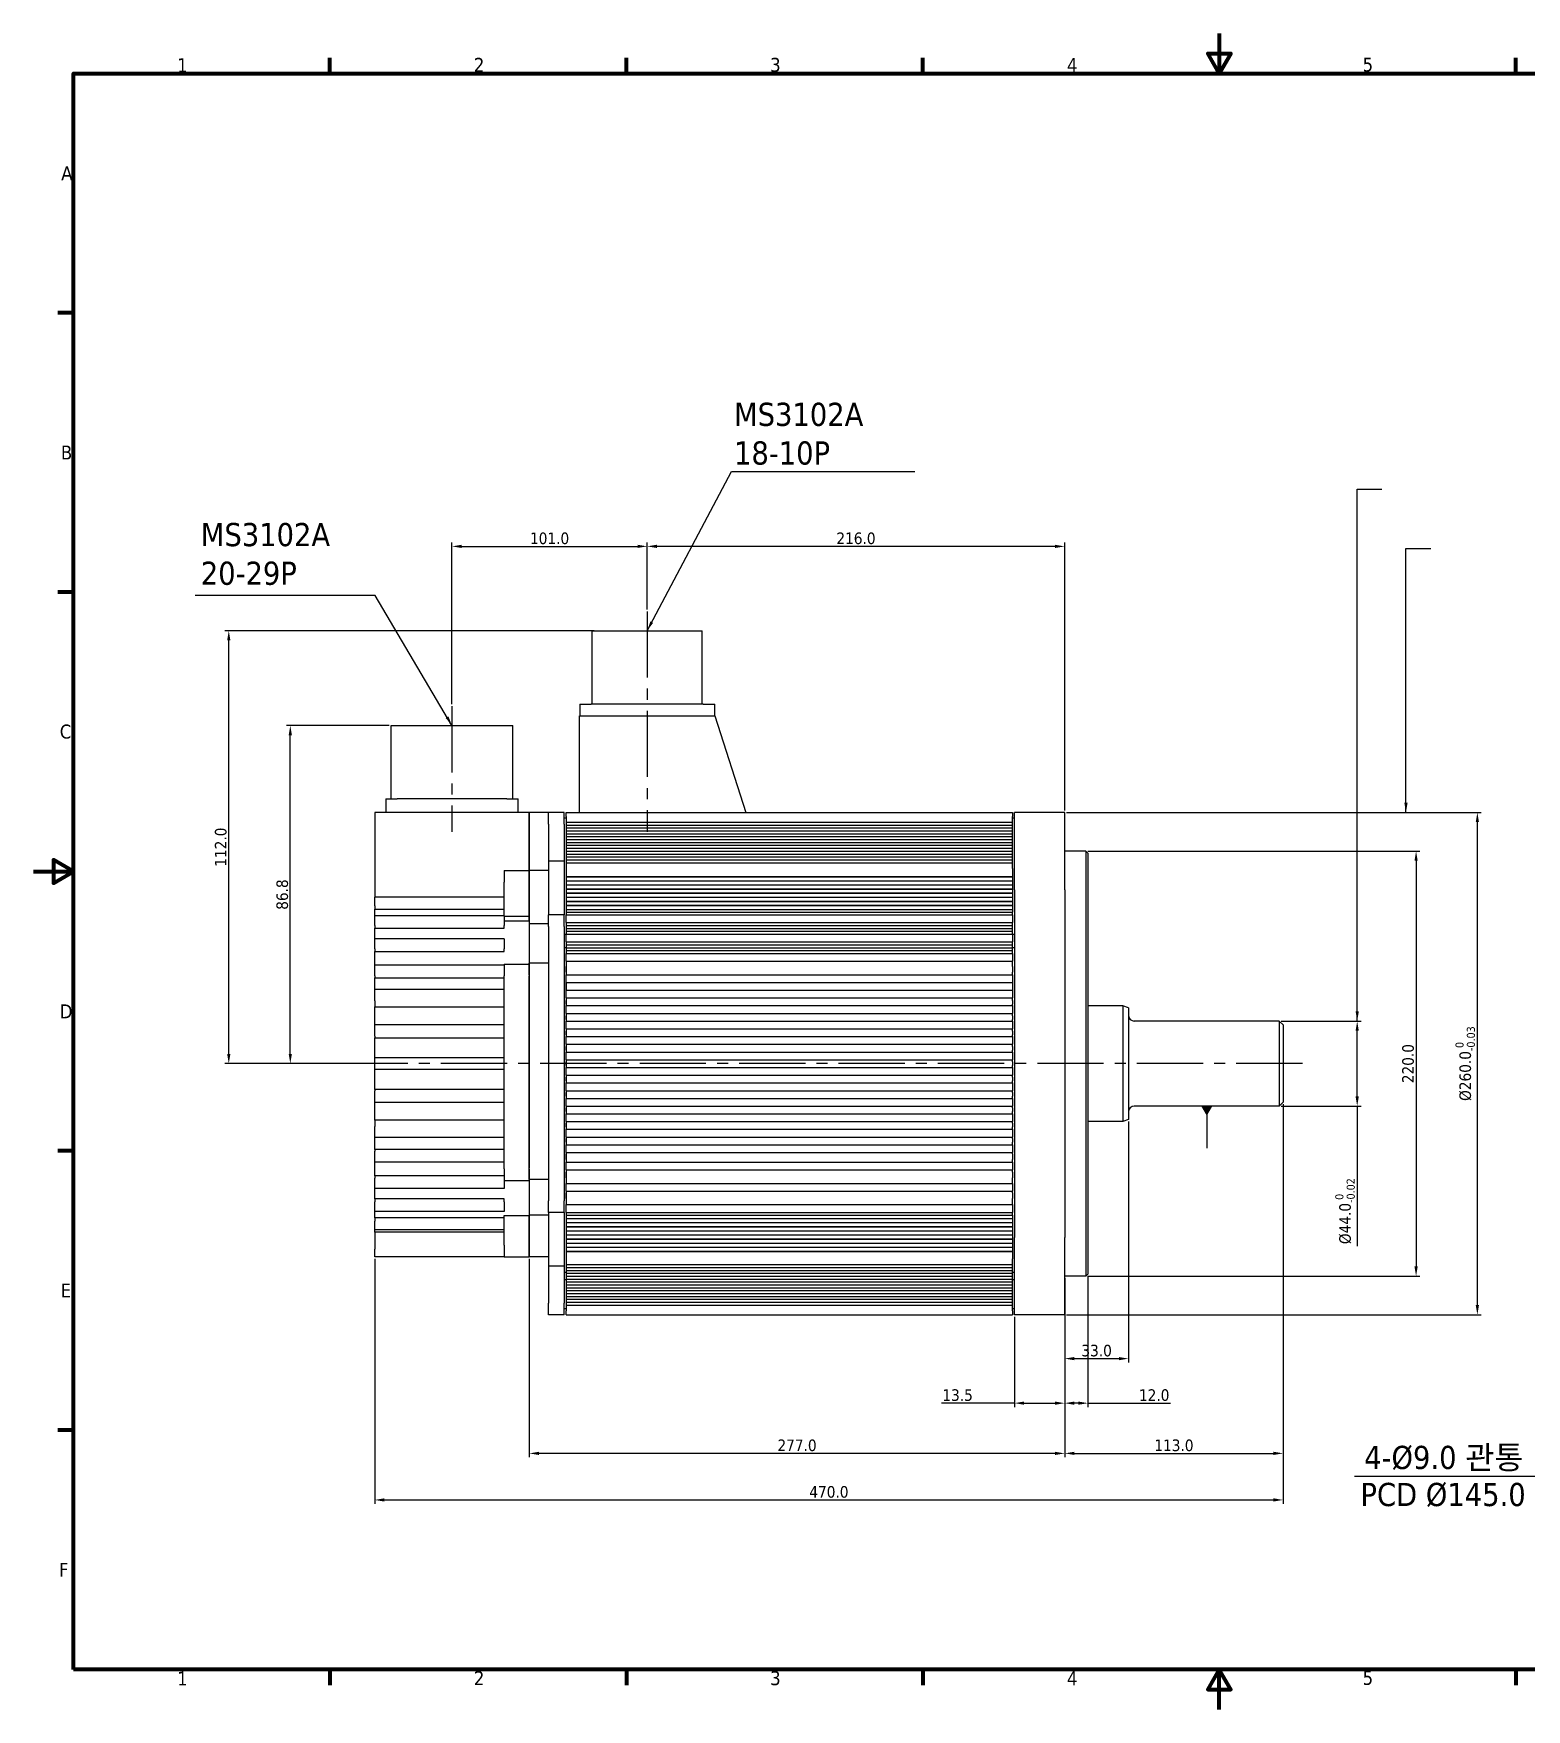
# Model space of a CAD drawing. Header units: millimetres. Extents: x 2121 to 4911, y 892 to 1933.
# Drawn here: x 2121 to 2894, y 1065 to 1933 of the extents above; entities that cross this region are included whole.
import ezdxf

# ---------------------------------------------------------------- set-up
doc = ezdxf.new("R2010")
doc.units = ezdxf.units.MM
doc.header["$LTSCALE"] = 1.8
doc.linetypes.add('CENTER2', pattern=[28.575, 19.05, -3.175, 3.175, -3.175])
doc.layers.add('경계(ISO)', color=7, linetype='Continuous', lineweight=70)
for name, color, linetype in [('문자', 2, 'Continuous'), ('외형선', 3, 'Continuous'), ('중심선', 1, 'CENTER2')]:
    doc.layers.add(name, color=color, linetype=linetype)
doc.styles.get("Standard").update_dxf_attribs({"font": ''})
doc.styles.add('주 텍스트 (ISO)', font='')
doc.styles.get('Standard').set_extended_font_data('Tahoma')
doc.styles.get('주 텍스트 (ISO)').set_extended_font_data('Tahoma')
doc.dimstyles.get("Standard").update_dxf_attribs({"dimtxt": 3, "dimasz": 0.18, "dimexe": 0.18, "dimexo": 0.0625, "dimgap": 0.09, "dimtad": 0, "dimtih": 1, "dimtoh": 1, "dimdec": 4, "dimzin": 0, "dimdsep": 46, "dimtxsty": 'Standard', "dimcen": 0.09, "dimadec": 0, "dimazin": 0, "dimtfac": 1, "dimtdec": 4, "dimtofl": 0, "dimtmove": 0, "dimatfit": 3, "dimfxl": 1, "dimtolj": 1, "dimtzin": 0, "dimarcsym": 0})

# ---------------------------------------------------------------- blocks, each defined once
blk = doc.blocks.new('경계 Default Border')
at = {"layer": '경계(ISO)'}
for p, q in [((74.25, 410), (74.25, 413.9)), ((148.5, 410), (148.5, 413.9)), ((222.75, 410), (222.75, 413.9)), ((371.25, 410), (371.25, 413.9)), ((10, 350), (6.1, 350)), ((10, 280), (6.1, 280)), ((10, 140), (6.1, 140)), ((10, 70), (6.1, 70)), ((74.25, 10), (74.25, 6.1)), ((148.5, 10), (148.5, 6.1)), ((222.75, 10), (222.75, 6.1)), ((371.25, 10), (371.25, 6.1))]:
    blk.add_line(p, q, dxfattribs=at)
at = {"layer": '경계(ISO)', "flags": 128}
for points in [[(297, 420), (297, 410), (294.11, 415), (299.89, 415), (297, 410)], [(10, 10), (10, 410), (584, 410), (584, 10), (10, 10)], [(0, 210), (10, 210), (5, 212.89), (5, 207.11), (10, 210)], [(297, 0), (297, 10), (294.11, 5), (299.89, 5), (297, 10)]]:
    blk.add_lwpolyline(points, dxfattribs=at)
at = {"layer": '경계(ISO)', "char_height": 3.5, "attachment_point": 7, "style": '주 텍스트 (ISO)'}
for s, insert in [('1', (35.98, 410.32)), ('2', (110.29, 410.4)), ('3', (184.51, 410.33)), ('4', (258.85, 410.33)), ('5', (332.9, 410.4)), ('A', (6.94, 383.25)), ('B', (6.85, 313.25)), ('C', (6.57, 243.25)), ('D', (6.56, 173.19)), ('E', (6.78, 103.25)), ('F', (6.36, 33.25)), ('1', (35.98, 6.02)), ('2', (110.29, 6.1)), ('3', (184.51, 6.03)), ('4', (258.85, 6.03)), ('5', (332.9, 6.1))]:
    blk.add_mtext(s, dxfattribs=dict(at, insert=insert))
blk = doc.blocks.new('*D854')
at = {"layer": 'Defpoints', "color": 0}
for p in [(2438.67, 1667.11), (2438.67, 1633.47), (2337.67, 1584.37)]:
    blk.add_point(p, dxfattribs=at)
at = {"layer": '외형선', "color": 7, "lineweight": -2}
for p, q in [((2337.67, 1585.37), (2337.67, 1669.11)), ((2342.67, 1667.11), (2433.67, 1667.11)), ((2438.67, 1634.47), (2438.67, 1669.11))]:
    blk.add_line(p, q, dxfattribs=at)
at = {"layer": '외형선', "color": 7}
for points in [[(2342.67, 1667.94), (2342.67, 1666.28), (2337.67, 1667.11)], [(2433.67, 1666.28), (2433.67, 1667.94), (2438.67, 1667.11)]]:
    blk.add_solid(points, dxfattribs=at)
at = {"layer": '외형선', "color": 7, "insert": (2388.17, 1671.23), "char_height": 6, "attachment_point": 5}
blk.add_mtext('\\A1;101.0', dxfattribs=at)
blk = doc.blocks.new('*D855')
at = {"layer": 'Defpoints', "color": 0}
for p in [(2438.67, 1667.11), (2438.67, 1633.47), (2654.67, 1529.37)]:
    blk.add_point(p, dxfattribs=at)
at = {"layer": '외형선', "color": 7, "lineweight": -2}
for p, q in [((2438.67, 1634.47), (2438.67, 1669.11)), ((2649.67, 1667.11), (2443.67, 1667.11)), ((2654.67, 1530.37), (2654.67, 1669.11))]:
    blk.add_line(p, q, dxfattribs=at)
at = {"layer": '외형선', "color": 7}
for points in [[(2443.67, 1667.94), (2443.67, 1666.28), (2438.67, 1667.11)], [(2649.67, 1666.28), (2649.67, 1667.94), (2654.67, 1667.11)]]:
    blk.add_solid(points, dxfattribs=at)
at = {"layer": '외형선', "color": 7, "insert": (2546.67, 1671.24), "char_height": 6, "attachment_point": 5}
blk.add_mtext('\\A1;216.0', dxfattribs=at)
blk = doc.blocks.new('*D856')
at = {"color": 7, "lineweight": -2}
for p, q in [((2305.17, 1574.37), (2252.02, 1574.37)), ((2254.02, 1404.37), (2254.02, 1569.37)), ((2284.67, 1399.37), (2252.02, 1399.37))]:
    blk.add_line(p, q, dxfattribs=at)
at = {"color": 7}
for points in [[(2254.85, 1569.37), (2253.19, 1569.37), (2254.02, 1574.37)], [(2253.19, 1404.37), (2254.85, 1404.37), (2254.02, 1399.37)]]:
    blk.add_solid(points, dxfattribs=at)
at = {"layer": 'Defpoints', "color": 0}
for p in [(2254.02, 1574.37), (2306.17, 1574.37), (2285.67, 1399.37)]:
    blk.add_point(p, dxfattribs=at)
at = {"color": 7, "insert": (2249.88, 1486.87), "char_height": 6, "attachment_point": 5, "rotation": 90}
blk.add_mtext('\\A1;86.8', dxfattribs=at)
blk = doc.blocks.new('*D857')
at = {"color": 7, "lineweight": -2}
for p, q in [((2411.17, 1623.47), (2220.18, 1623.47)), ((2222.18, 1404.37), (2222.18, 1618.47)), ((2284.67, 1399.37), (2220.18, 1399.37))]:
    blk.add_line(p, q, dxfattribs=at)
at = {"color": 7}
for points in [[(2223.02, 1618.47), (2221.35, 1618.47), (2222.18, 1623.47)], [(2221.35, 1404.37), (2223.02, 1404.37), (2222.18, 1399.37)]]:
    blk.add_solid(points, dxfattribs=at)
at = {"layer": 'Defpoints', "color": 0}
for p in [(2222.18, 1623.47), (2412.17, 1623.47), (2285.67, 1399.37)]:
    blk.add_point(p, dxfattribs=at)
at = {"color": 7, "insert": (2218.06, 1511.42), "char_height": 6, "attachment_point": 5, "rotation": 90}
blk.add_mtext('\\A1;112.0', dxfattribs=at)
blk = doc.blocks.new('*D858')
at = {"layer": 'Defpoints', "color": 0}
for p in [(2628.67, 1269.37), (2654.67, 1269.37), (2654.67, 1223.62)]:
    blk.add_point(p, dxfattribs=at)
at = {"layer": '외형선', "color": 7, "lineweight": -2}
for p, q in [((2628.67, 1268.37), (2628.67, 1221.62)), ((2654.67, 1268.37), (2654.67, 1221.62)), ((2628.67, 1223.62), (2590.91, 1223.62)), ((2633.67, 1223.62), (2649.67, 1223.62))]:
    blk.add_line(p, q, dxfattribs=at)
at = {"layer": '외형선', "color": 7}
for points in [[(2633.67, 1224.45), (2633.67, 1222.79), (2628.67, 1223.62)], [(2649.67, 1222.79), (2649.67, 1224.45), (2654.67, 1223.62)]]:
    blk.add_solid(points, dxfattribs=at)
at = {"layer": '외형선', "color": 7, "insert": (2599.24, 1227.75), "char_height": 6, "attachment_point": 5}
blk.add_mtext('\\A1;13.5', dxfattribs=at)
blk = doc.blocks.new('*D859')
at = {"layer": 'Defpoints', "color": 0}
for p in [(2666.67, 1290.37), (2654.67, 1269.37), (2654.67, 1223.62)]:
    blk.add_point(p, dxfattribs=at)
at = {"layer": '외형선', "color": 7, "lineweight": -2}
for p, q in [((2666.67, 1289.37), (2666.67, 1221.62)), ((2654.67, 1268.37), (2654.67, 1221.62)), ((2661.67, 1223.62), (2659.67, 1223.62)), ((2666.67, 1223.62), (2709.34, 1223.62))]:
    blk.add_line(p, q, dxfattribs=at)
at = {"layer": '외형선', "color": 7}
for points in [[(2659.67, 1224.45), (2659.67, 1222.79), (2654.67, 1223.62)], [(2661.67, 1222.79), (2661.67, 1224.45), (2666.67, 1223.62)]]:
    blk.add_solid(points, dxfattribs=at)
at = {"layer": '외형선', "color": 7, "insert": (2700.96, 1227.75), "char_height": 6, "attachment_point": 5}
blk.add_mtext('\\A1;12.0', dxfattribs=at)
blk = doc.blocks.new('*D860')
at = {"layer": 'Defpoints', "color": 0}
for p in [(2767.67, 1379.37), (2654.67, 1269.37), (2767.67, 1197.63)]:
    blk.add_point(p, dxfattribs=at)
at = {"layer": '외형선', "color": 7, "lineweight": -2}
for p, q in [((2767.67, 1378.37), (2767.67, 1195.63)), ((2654.67, 1268.37), (2654.67, 1195.63)), ((2659.67, 1197.63), (2762.67, 1197.63))]:
    blk.add_line(p, q, dxfattribs=at)
at = {"layer": '외형선', "color": 7}
for points in [[(2659.67, 1198.46), (2659.67, 1196.8), (2654.67, 1197.63)], [(2762.67, 1196.8), (2762.67, 1198.46), (2767.67, 1197.63)]]:
    blk.add_solid(points, dxfattribs=at)
at = {"layer": '외형선', "color": 7, "insert": (2711.17, 1201.75), "char_height": 6, "attachment_point": 5}
blk.add_mtext('\\A1;113.0', dxfattribs=at)
blk = doc.blocks.new('*D861')
at = {"layer": 'Defpoints', "color": 0}
for p in [(2765.67, 1421.37), (2805.99, 1421.37), (2765.67, 1377.37)]:
    blk.add_point(p, dxfattribs=at)
at = {"layer": '외형선', "color": 7, "lineweight": -2}
for p, q in [((2766.67, 1421.37), (2807.99, 1421.37)), ((2805.99, 1382.37), (2805.99, 1416.37)), ((2766.67, 1377.37), (2807.99, 1377.37)), ((2805.99, 1377.37), (2805.99, 1304.85))]:
    blk.add_line(p, q, dxfattribs=at)
at = {"layer": '외형선', "color": 7}
for points in [[(2806.82, 1416.37), (2805.16, 1416.37), (2805.99, 1421.37)], [(2805.16, 1382.37), (2806.82, 1382.37), (2805.99, 1377.37)]]:
    blk.add_solid(points, dxfattribs=at)
at = {"layer": '외형선', "color": 7, "insert": (2799.68, 1323), "char_height": 6, "attachment_point": 5, "rotation": 90}
blk.add_mtext('\\A1;%%C44.0{\\H0.7x;\\S 0^ -0.02;}', dxfattribs=at)
blk = doc.blocks.new('*D862')
at = {"layer": 'Defpoints', "color": 0}
for p in [(2654.67, 1529.37), (2868.16, 1529.37), (2654.67, 1269.37)]:
    blk.add_point(p, dxfattribs=at)
at = {"layer": '외형선', "color": 7, "lineweight": -2}
for p, q in [((2655.67, 1529.37), (2870.16, 1529.37)), ((2868.16, 1274.37), (2868.16, 1524.37)), ((2655.67, 1269.37), (2870.16, 1269.37))]:
    blk.add_line(p, q, dxfattribs=at)
at = {"layer": '외형선', "color": 7}
for points in [[(2868.99, 1524.37), (2867.32, 1524.37), (2868.16, 1529.37)], [(2867.32, 1274.37), (2868.99, 1274.37), (2868.16, 1269.37)]]:
    blk.add_solid(points, dxfattribs=at)
at = {"layer": '외형선', "color": 7, "insert": (2861.85, 1399.37), "char_height": 6, "attachment_point": 5, "rotation": 90}
blk.add_mtext('\\A1;%%C260.0{\\H0.7x;\\S 0^ -0.03;}', dxfattribs=at)
blk = doc.blocks.new('*D863')
at = {"layer": 'Defpoints', "color": 0}
for p in [(2377.67, 1299.37), (2654.67, 1269.37), (2377.67, 1197.63)]:
    blk.add_point(p, dxfattribs=at)
at = {"layer": '외형선', "color": 7, "lineweight": -2}
for p, q in [((2377.67, 1298.37), (2377.67, 1195.63)), ((2654.67, 1268.37), (2654.67, 1195.63)), ((2649.67, 1197.63), (2382.67, 1197.63))]:
    blk.add_line(p, q, dxfattribs=at)
at = {"layer": '외형선', "color": 7}
for points in [[(2382.67, 1198.46), (2382.67, 1196.8), (2377.67, 1197.63)], [(2649.67, 1196.8), (2649.67, 1198.46), (2654.67, 1197.63)]]:
    blk.add_solid(points, dxfattribs=at)
at = {"layer": '외형선', "color": 7, "insert": (2516.17, 1201.75), "char_height": 6, "attachment_point": 5}
blk.add_mtext('\\A1;277.0', dxfattribs=at)
blk = doc.blocks.new('*D864')
at = {"layer": 'Defpoints', "color": 0}
for p in [(2767.67, 1379.37), (2297.67, 1299.37), (2767.67, 1173.52)]:
    blk.add_point(p, dxfattribs=at)
at = {"layer": '외형선', "color": 7, "lineweight": -2}
for p, q in [((2767.67, 1378.37), (2767.67, 1171.52)), ((2297.67, 1298.37), (2297.67, 1171.52)), ((2302.67, 1173.52), (2762.67, 1173.52))]:
    blk.add_line(p, q, dxfattribs=at)
at = {"layer": '외형선', "color": 7}
for points in [[(2302.67, 1174.36), (2302.67, 1172.69), (2297.67, 1173.52)], [(2762.67, 1172.69), (2762.67, 1174.36), (2767.67, 1173.52)]]:
    blk.add_solid(points, dxfattribs=at)
at = {"layer": '외형선', "color": 7, "insert": (2532.67, 1177.65), "char_height": 6, "attachment_point": 5}
blk.add_mtext('\\A1;470.0', dxfattribs=at)
blk = doc.blocks.new('*D867')
at = {"layer": 'Defpoints', "color": 0}
for p in [(2665.67, 1509.37), (2665.67, 1289.37), (2836.45, 1289.37)]:
    blk.add_point(p, dxfattribs=at)
at = {"layer": '외형선', "color": 7, "lineweight": -2}
for p, q in [((2666.67, 1509.37), (2838.45, 1509.37)), ((2836.45, 1504.37), (2836.45, 1294.37)), ((2666.67, 1289.37), (2838.45, 1289.37))]:
    blk.add_line(p, q, dxfattribs=at)
at = {"layer": '외형선', "color": 7}
for points in [[(2837.28, 1504.37), (2835.61, 1504.37), (2836.45, 1509.37)], [(2835.61, 1294.37), (2837.28, 1294.37), (2836.45, 1289.37)]]:
    blk.add_solid(points, dxfattribs=at)
at = {"layer": '외형선', "color": 7, "insert": (2832.32, 1399.37), "char_height": 6, "attachment_point": 5, "rotation": 90}
blk.add_mtext('\\A1;220.0', dxfattribs=at)
blk = doc.blocks.new('*D868')
at = {"layer": 'Defpoints', "color": 0}
for p in [(2687.67, 1370.47), (2654.67, 1289.37), (2687.67, 1246.67)]:
    blk.add_point(p, dxfattribs=at)
at = {"layer": '외형선', "color": 7, "lineweight": -2}
for p, q in [((2687.67, 1369.47), (2687.67, 1244.67)), ((2654.67, 1288.37), (2654.67, 1244.67)), ((2659.67, 1246.67), (2682.67, 1246.67))]:
    blk.add_line(p, q, dxfattribs=at)
at = {"layer": '외형선', "color": 7}
for points in [[(2659.67, 1247.51), (2659.67, 1245.84), (2654.67, 1246.67)], [(2682.67, 1245.84), (2682.67, 1247.51), (2687.67, 1246.67)]]:
    blk.add_solid(points, dxfattribs=at)
at = {"layer": '외형선', "color": 7, "insert": (2671.17, 1250.8), "char_height": 6, "attachment_point": 5}
blk.add_mtext('\\A1;33.0', dxfattribs=at)

msp = doc.modelspace()

# ---------------------------------------------------------------- linework, layer by layer
at = {"layer": '외형선', "color": 7}
for p, q in [((2410.17, 1623.47), (2467.17, 1623.47)), ((2410.17, 1585.37), (2410.17, 1623.47)), ((2467.17, 1585.37), (2467.17, 1623.47)), ((2403.67, 1529.37), (2403.67, 1579.37)), ((2403.67, 1579.37), (2473.67, 1579.37)), ((2403.74, 1585.37), (2409.74, 1585.37)), ((2403.74, 1585.37), (2403.74, 1579.37)), ((2467.6, 1585.37), (2409.74, 1585.37)), ((2467.6, 1585.37), (2473.6, 1585.37)), ((2473.6, 1579.37), (2473.6, 1585.37)), ((2473.67, 1579.37), (2489.67, 1529.37)), ((2306.17, 1574.37), (2369.17, 1574.37)), ((2306.17, 1536.37), (2306.17, 1574.37)), ((2369.17, 1536.37), (2369.17, 1574.37)), ((2303.37, 1536.37), (2309.37, 1536.37)), ((2303.37, 1536.37), (2303.37, 1529.37)), ((2365.97, 1536.37), (2309.37, 1536.37)), ((2365.97, 1536.37), (2371.97, 1536.37)), ((2371.97, 1529.37), (2371.97, 1536.37)), ((2377.67, 1529.37), (2297.67, 1529.37)), ((2297.67, 1529.37), (2297.67, 1485.47)), ((2387.67, 1529.37), (2377.67, 1529.37)), ((2377.67, 1529.37), (2377.67, 1499.37)), ((2377.67, 1499.37), (2377.67, 1529.37)), ((2387.67, 1523.37), (2387.67, 1529.37)), ((2395.67, 1529.37), (2387.67, 1529.37)), ((2395.67, 1523.37), (2395.67, 1529.37)), ((2396.67, 1527.37), (2396.67, 1529.37)), ((2396.67, 1529.37), (2627.67, 1529.37)), ((2396.67, 1527.37), (2396.67, 1524.37)), ((2627.67, 1529.37), (2627.67, 1527.37)), ((2627.67, 1524.37), (2627.67, 1527.37)), ((2628.67, 1489.37), (2628.67, 1529.37)), ((2654.67, 1529.37), (2628.67, 1529.37)), ((2654.67, 1489.37), (2654.67, 1529.37)), ((2387.67, 1523.37), (2387.67, 1504.11)), ((2396.67, 1526.37), (2395.67, 1526.37)), ((2395.67, 1523.37), (2395.67, 1504.11)), ((2396.67, 1524.37), (2396.67, 1522.87)), ((2396.67, 1524.37), (2627.67, 1524.37)), ((2396.67, 1522.87), (2396.67, 1521.37)), ((2396.67, 1522.87), (2627.67, 1522.87)), ((2396.67, 1521.37), (2396.67, 1519.87)), ((2396.67, 1521.37), (2627.67, 1521.37)), ((2396.67, 1519.87), (2396.67, 1518.37)), ((2396.67, 1519.87), (2627.67, 1519.87)), ((2396.67, 1518.37), (2396.67, 1516.87)), ((2396.67, 1518.37), (2627.67, 1518.37)), ((2628.67, 1526.37), (2627.67, 1526.37)), ((2627.67, 1522.87), (2627.67, 1524.37)), ((2627.67, 1521.37), (2627.67, 1522.87)), ((2627.67, 1519.87), (2627.67, 1521.37)), ((2627.67, 1518.37), (2627.67, 1519.87)), ((2627.67, 1516.87), (2627.67, 1518.37)), ((2396.67, 1516.87), (2396.67, 1515.37)), ((2396.67, 1516.87), (2627.67, 1516.87)), ((2396.67, 1515.37), (2396.67, 1513.87)), ((2396.67, 1515.37), (2627.67, 1515.37)), ((2396.67, 1513.87), (2396.67, 1512.37)), ((2396.67, 1513.87), (2627.67, 1513.87)), ((2396.67, 1512.37), (2396.67, 1510.87)), ((2396.67, 1512.37), (2627.67, 1512.37)), ((2396.67, 1510.87), (2396.67, 1509.37)), ((2396.67, 1510.87), (2627.67, 1510.87)), ((2627.67, 1515.37), (2627.67, 1516.87)), ((2627.67, 1513.87), (2627.67, 1515.37)), ((2627.67, 1512.37), (2627.67, 1513.87)), ((2627.67, 1510.87), (2627.67, 1512.37)), ((2627.67, 1509.37), (2627.67, 1510.87)), ((2395.67, 1504.11), (2387.67, 1504.11)), ((2387.67, 1504.11), (2387.67, 1476.37)), ((2395.67, 1504.11), (2395.67, 1476.37)), ((2396.67, 1509.37), (2396.67, 1507.87)), ((2396.67, 1509.37), (2627.67, 1509.37)), ((2396.67, 1507.87), (2396.67, 1506.37)), ((2396.67, 1507.87), (2627.67, 1507.87)), ((2396.67, 1506.37), (2396.67, 1504.87)), ((2396.67, 1506.37), (2627.67, 1506.37)), ((2396.67, 1504.87), (2396.67, 1503.37)), ((2396.67, 1504.87), (2627.67, 1504.87)), ((2396.67, 1503.37), (2396.67, 1500.37)), ((2396.67, 1503.37), (2627.67, 1503.37)), ((2627.67, 1507.87), (2627.67, 1509.37)), ((2627.67, 1506.37), (2627.67, 1507.87)), ((2627.67, 1504.87), (2627.67, 1506.37)), ((2627.67, 1503.37), (2627.67, 1504.87)), ((2627.67, 1500.37), (2627.67, 1503.37)), ((2665.67, 1509.37), (2654.67, 1509.37)), ((2665.67, 1509.37), (2665.67, 1289.37)), ((2666.67, 1508.37), (2665.67, 1509.37)), ((2666.67, 1508.37), (2666.67, 1290.37)), ((2364.67, 1499.37), (2364.67, 1493.37)), ((2364.67, 1499.37), (2377.67, 1499.37)), ((2364.67, 1475.87), (2364.67, 1493.37)), ((2387.67, 1499.37), (2377.67, 1499.37)), ((2377.67, 1493.37), (2377.67, 1499.37)), ((2377.67, 1499.37), (2377.67, 1493.37)), ((2377.67, 1493.37), (2377.67, 1471.73)), ((2377.67, 1475.63), (2377.67, 1493.37)), ((2396.67, 1500.37), (2396.67, 1481.25)), ((2396.67, 1496.17), (2627.67, 1496.17)), ((2396.67, 1496.1), (2627.67, 1496.1)), ((2396.67, 1494.05), (2627.67, 1494.05)), ((2396.67, 1493.98), (2627.67, 1493.98)), ((2627.67, 1500.37), (2627.67, 1481.25)), ((2297.67, 1480.97), (2297.67, 1485.47)), ((2364.67, 1485.47), (2297.67, 1485.47)), ((2396.67, 1491.93), (2627.67, 1491.93)), ((2396.67, 1491.86), (2627.67, 1491.86)), ((2396.67, 1489.81), (2627.67, 1489.81)), ((2396.67, 1489.74), (2627.67, 1489.74)), ((2396.67, 1487.69), (2627.67, 1487.69)), ((2396.67, 1487.61), (2627.67, 1487.61)), ((2396.67, 1485.56), (2627.67, 1485.56)), ((2396.67, 1485.49), (2627.67, 1485.49)), ((2396.67, 1483.44), (2627.67, 1483.44)), ((2628.67, 1489.37), (2628.67, 1309.37)), ((2654.67, 1489.37), (2654.67, 1309.37)), ((2297.67, 1480.97), (2297.67, 1479.24)), ((2297.67, 1475.87), (2297.67, 1479.24)), ((2297.67, 1479.24), (2364.67, 1479.24)), ((2297.67, 1470.94), (2297.67, 1475.87)), ((2364.67, 1475.87), (2297.67, 1475.87)), ((2364.67, 1475.87), (2364.67, 1470.94)), ((2364.67, 1475.63), (2377.67, 1475.63)), ((2377.67, 1474.8), (2377.67, 1475.63)), ((2377.67, 1473.27), (2377.67, 1474.8)), ((2387.67, 1470.37), (2387.67, 1476.37)), ((2395.67, 1476.37), (2387.67, 1476.37)), ((2395.67, 1470.37), (2395.67, 1476.37)), ((2396.67, 1483.37), (2627.67, 1483.37)), ((2396.67, 1481.32), (2627.67, 1481.32)), ((2396.67, 1481.25), (2396.67, 1481.23)), ((2396.67, 1481.25), (2396.67, 1481.25)), ((2396.67, 1481.25), (2627.67, 1481.25)), ((2396.67, 1481.23), (2396.67, 1477.77)), ((2396.67, 1479.2), (2627.67, 1479.2)), ((2396.67, 1477.77), (2396.67, 1476.37)), ((2396.67, 1477.77), (2627.67, 1477.77)), ((2396.67, 1472.37), (2396.67, 1476.37)), ((2396.67, 1476.37), (2627.67, 1476.37)), ((2627.67, 1481.25), (2627.67, 1481.25)), ((2627.67, 1481.23), (2627.67, 1481.25)), ((2627.67, 1481.23), (2627.67, 1477.77)), ((2627.67, 1476.37), (2627.67, 1477.77)), ((2627.67, 1476.37), (2627.67, 1472.37)), ((2297.67, 1470.94), (2297.67, 1469.41)), ((2297.67, 1469.41), (2364.67, 1469.41)), ((2297.67, 1464.05), (2297.67, 1469.41)), ((2364.67, 1473.27), (2377.67, 1473.27)), ((2364.67, 1469.41), (2364.67, 1470.94)), ((2377.67, 1473.27), (2377.67, 1450.87)), ((2387.67, 1471.73), (2377.67, 1471.73)), ((2377.67, 1471.73), (2377.67, 1451.37)), ((2387.67, 1470.37), (2387.67, 1328.37)), ((2395.67, 1470.37), (2395.67, 1328.37)), ((2395.67, 1466.37), (2396.67, 1466.37)), ((2396.67, 1472.37), (2396.67, 1470.87)), ((2396.67, 1472.37), (2627.67, 1472.37)), ((2396.67, 1470.87), (2396.67, 1469.37)), ((2396.67, 1470.87), (2627.67, 1470.87)), ((2396.67, 1469.37), (2396.67, 1467.87)), ((2396.67, 1469.37), (2627.67, 1469.37)), ((2396.67, 1467.87), (2396.67, 1466.37)), ((2396.67, 1467.87), (2627.67, 1467.87)), ((2396.67, 1462.37), (2396.67, 1466.37)), ((2396.67, 1466.37), (2627.67, 1466.37)), ((2627.67, 1470.87), (2627.67, 1472.37)), ((2627.67, 1469.37), (2627.67, 1470.87)), ((2627.67, 1467.87), (2627.67, 1469.37)), ((2627.67, 1466.37), (2627.67, 1467.87)), ((2627.67, 1466.37), (2627.67, 1462.37)), ((2627.67, 1466.37), (2628.67, 1466.37)), ((2297.67, 1458.75), (2297.67, 1464.05)), ((2364.67, 1464.05), (2297.67, 1464.05)), ((2297.67, 1458.75), (2297.67, 1457.46)), ((2297.67, 1457.46), (2364.67, 1457.46)), ((2297.67, 1450.35), (2297.67, 1457.46)), ((2364.67, 1464.05), (2364.67, 1458.75)), ((2364.67, 1457.46), (2364.67, 1458.75)), ((2396.67, 1459.31), (2395.67, 1459.31)), ((2396.67, 1462.37), (2396.67, 1460.87)), ((2396.67, 1462.37), (2627.67, 1462.37)), ((2396.67, 1460.87), (2396.67, 1459.37)), ((2396.67, 1460.87), (2627.67, 1460.87)), ((2396.67, 1459.37), (2396.67, 1457.87)), ((2396.67, 1459.37), (2627.67, 1459.37)), ((2396.67, 1457.87), (2396.67, 1456.37)), ((2396.67, 1457.87), (2627.67, 1457.87)), ((2627.67, 1460.87), (2627.67, 1462.37)), ((2627.67, 1459.37), (2627.67, 1460.87)), ((2627.67, 1457.87), (2627.67, 1459.37)), ((2628.67, 1459.31), (2627.67, 1459.31)), ((2627.67, 1456.37), (2627.67, 1457.87)), ((2297.67, 1444.75), (2297.67, 1450.35)), ((2364.67, 1450.35), (2297.67, 1450.35)), ((2364.67, 1450.87), (2364.67, 1444.87)), ((2364.67, 1450.87), (2377.67, 1450.87)), ((2377.67, 1445.37), (2377.67, 1451.37)), ((2387.67, 1451.37), (2377.67, 1451.37)), ((2377.67, 1450.87), (2377.67, 1444.87)), ((2396.67, 1452.37), (2396.67, 1456.37)), ((2396.67, 1456.37), (2627.67, 1456.37)), ((2396.67, 1452.37), (2396.67, 1449.58)), ((2396.67, 1452.37), (2627.67, 1452.37)), ((2396.67, 1446.63), (2396.67, 1449.58)), ((2396.67, 1449.58), (2396.67, 1446.63)), ((2627.67, 1456.37), (2627.67, 1452.37)), ((2627.67, 1449.58), (2627.67, 1452.37)), ((2627.67, 1449.58), (2627.67, 1446.63)), ((2627.67, 1449.58), (2627.67, 1446.63)), ((2297.67, 1444.75), (2297.67, 1443.75)), ((2297.67, 1437.68), (2297.67, 1443.75)), ((2297.67, 1443.75), (2364.67, 1443.75)), ((2364.67, 1434.68), (2364.67, 1444.87)), ((2377.67, 1445.37), (2377.67, 1345.37)), ((2377.67, 1344.87), (2377.67, 1444.87)), ((2396.67, 1446.63), (2396.67, 1445.37)), ((2396.67, 1441.37), (2396.67, 1445.37)), ((2396.67, 1445.37), (2627.67, 1445.37)), ((2396.67, 1437.37), (2396.67, 1441.37)), ((2396.67, 1441.37), (2627.67, 1441.37)), ((2396.67, 1441.37), (2396.67, 1437.37)), ((2627.67, 1445.37), (2627.67, 1446.63)), ((2627.67, 1445.37), (2627.67, 1441.37)), ((2627.67, 1441.37), (2627.67, 1437.37)), ((2627.67, 1441.37), (2627.67, 1437.37)), ((2297.67, 1431.86), (2297.67, 1437.68)), ((2364.67, 1437.68), (2297.67, 1437.68)), ((2297.67, 1431.86), (2297.67, 1428.69)), ((2364.67, 1416.48), (2364.67, 1434.68)), ((2396.67, 1433.37), (2396.67, 1437.37)), ((2396.67, 1437.37), (2627.67, 1437.37)), ((2396.67, 1433.37), (2396.67, 1432.11)), ((2396.67, 1433.37), (2627.67, 1433.37)), ((2396.67, 1430.13), (2396.67, 1432.11)), ((2396.67, 1432.11), (2396.67, 1430.13)), ((2627.67, 1437.37), (2627.67, 1433.37)), ((2627.67, 1432.11), (2627.67, 1433.37)), ((2627.67, 1432.11), (2627.67, 1430.13)), ((2627.67, 1432.11), (2627.67, 1430.13)), ((2297.67, 1419.48), (2297.67, 1428.69)), ((2297.67, 1428.69), (2364.67, 1428.69)), ((2396.67, 1430.13), (2396.67, 1429.37)), ((2396.67, 1425.37), (2396.67, 1429.37)), ((2396.67, 1429.37), (2627.67, 1429.37)), ((2396.67, 1425.37), (2396.67, 1424.18)), ((2396.67, 1425.37), (2627.67, 1425.37)), ((2396.67, 1422.19), (2396.67, 1424.18)), ((2396.67, 1424.18), (2396.67, 1422.19)), ((2627.67, 1429.37), (2627.67, 1430.13)), ((2627.67, 1429.37), (2627.67, 1425.37)), ((2627.67, 1424.18), (2627.67, 1425.37)), ((2627.67, 1424.18), (2627.67, 1422.19)), ((2627.67, 1424.18), (2627.67, 1422.19)), ((2684.67, 1429.27), (2666.67, 1429.27)), ((2684.67, 1429.27), (2684.67, 1369.47)), ((2687.67, 1428.27), (2684.67, 1429.27)), ((2687.67, 1428.27), (2687.67, 1370.47)), ((2297.67, 1413.52), (2297.67, 1419.48)), ((2364.67, 1419.48), (2297.67, 1419.48)), ((2364.67, 1399.37), (2364.67, 1416.48)), ((2396.67, 1422.19), (2396.67, 1421.37)), ((2396.67, 1417.37), (2396.67, 1421.37)), ((2396.67, 1421.37), (2627.67, 1421.37)), ((2396.67, 1417.37), (2396.67, 1416.24)), ((2396.67, 1417.37), (2627.67, 1417.37)), ((2396.67, 1414.25), (2396.67, 1416.24)), ((2396.67, 1416.24), (2396.67, 1414.25)), ((2396.67, 1414.25), (2396.67, 1413.37)), ((2627.67, 1421.37), (2627.67, 1422.19)), ((2627.67, 1421.37), (2627.67, 1417.37)), ((2627.67, 1416.24), (2627.67, 1417.37)), ((2627.67, 1416.24), (2627.67, 1414.25)), ((2627.67, 1416.24), (2627.67, 1414.25)), ((2627.67, 1413.37), (2627.67, 1414.25)), ((2765.67, 1421.37), (2690.67, 1421.37)), ((2765.67, 1421.37), (2765.67, 1377.37)), ((2767.67, 1419.37), (2765.67, 1421.37)), ((2767.67, 1419.37), (2767.67, 1379.37)), ((2297.67, 1413.52), (2297.67, 1412.73)), ((2297.67, 1402.37), (2297.67, 1412.73)), ((2297.67, 1412.73), (2364.67, 1412.73)), ((2396.67, 1409.37), (2396.67, 1413.37)), ((2396.67, 1413.37), (2627.67, 1413.37)), ((2396.67, 1409.37), (2396.67, 1408.3)), ((2396.67, 1409.37), (2627.67, 1409.37)), ((2396.67, 1406.32), (2396.67, 1408.3)), ((2396.67, 1408.3), (2396.67, 1406.32)), ((2396.67, 1406.32), (2396.67, 1405.37)), ((2396.67, 1401.37), (2396.67, 1405.37)), ((2396.67, 1405.37), (2627.67, 1405.37)), ((2627.67, 1413.37), (2627.67, 1409.37)), ((2627.67, 1408.3), (2627.67, 1409.37)), ((2627.67, 1408.3), (2627.67, 1406.32)), ((2627.67, 1408.3), (2627.67, 1406.32)), ((2627.67, 1405.37), (2627.67, 1406.32)), ((2627.67, 1405.37), (2627.67, 1401.37)), ((2364.67, 1402.37), (2297.67, 1402.37)), ((2297.67, 1396.37), (2297.67, 1402.37)), ((2364.67, 1382.27), (2364.67, 1399.37)), ((2396.67, 1401.37), (2396.67, 1400.36)), ((2396.67, 1401.37), (2627.67, 1401.37)), ((2396.67, 1398.38), (2396.67, 1400.36)), ((2396.67, 1400.36), (2396.67, 1398.38)), ((2396.67, 1398.38), (2396.67, 1397.37)), ((2396.67, 1393.37), (2396.67, 1397.37)), ((2396.67, 1397.37), (2627.67, 1397.37)), ((2627.67, 1400.36), (2627.67, 1401.37)), ((2627.67, 1400.36), (2627.67, 1398.38)), ((2627.67, 1400.36), (2627.67, 1398.38)), ((2627.67, 1397.37), (2627.67, 1398.38)), ((2627.67, 1397.37), (2627.67, 1393.37)), ((2297.67, 1386.01), (2297.67, 1396.37)), ((2364.67, 1396.37), (2297.67, 1396.37)), ((2396.67, 1393.37), (2396.67, 1392.43)), ((2396.67, 1393.37), (2627.67, 1393.37)), ((2396.67, 1390.44), (2396.67, 1392.43)), ((2396.67, 1392.43), (2396.67, 1390.44)), ((2396.67, 1390.44), (2396.67, 1389.37)), ((2396.67, 1385.37), (2396.67, 1389.37)), ((2396.67, 1389.37), (2627.67, 1389.37)), ((2627.67, 1392.43), (2627.67, 1393.37)), ((2627.67, 1392.43), (2627.67, 1390.44)), ((2627.67, 1392.43), (2627.67, 1390.44)), ((2627.67, 1389.37), (2627.67, 1390.44)), ((2627.67, 1389.37), (2627.67, 1385.37)), ((2364.67, 1386.01), (2297.67, 1386.01)), ((2297.67, 1386.01), (2297.67, 1385.22)), ((2297.67, 1379.27), (2297.67, 1385.22)), ((2364.67, 1364.07), (2364.67, 1382.27)), ((2396.67, 1385.37), (2396.67, 1384.49)), ((2396.67, 1385.37), (2627.67, 1385.37)), ((2396.67, 1382.5), (2396.67, 1384.49)), ((2396.67, 1384.49), (2396.67, 1382.5)), ((2396.67, 1382.5), (2396.67, 1381.37)), ((2396.67, 1377.37), (2396.67, 1381.37)), ((2396.67, 1381.37), (2627.67, 1381.37)), ((2627.67, 1384.49), (2627.67, 1385.37)), ((2627.67, 1384.49), (2627.67, 1382.5)), ((2627.67, 1384.49), (2627.67, 1382.5)), ((2627.67, 1381.37), (2627.67, 1382.5)), ((2627.67, 1381.37), (2627.67, 1377.37)), ((2767.67, 1379.37), (2765.67, 1377.37)), ((2297.67, 1370.06), (2297.67, 1379.27)), ((2364.67, 1379.27), (2297.67, 1379.27)), ((2396.67, 1377.37), (2396.67, 1376.55)), ((2396.67, 1377.37), (2627.67, 1377.37)), ((2396.67, 1374.57), (2396.67, 1376.55)), ((2396.67, 1376.55), (2396.67, 1374.57)), ((2396.67, 1374.57), (2396.67, 1373.37)), ((2396.67, 1369.37), (2396.67, 1373.37)), ((2396.67, 1373.37), (2627.67, 1373.37)), ((2627.67, 1376.55), (2627.67, 1377.37)), ((2627.67, 1376.55), (2627.67, 1374.57)), ((2627.67, 1376.55), (2627.67, 1374.57)), ((2627.67, 1373.37), (2627.67, 1374.57)), ((2627.67, 1373.37), (2627.67, 1369.37)), ((2765.67, 1377.37), (2690.67, 1377.37)), ((2364.67, 1370.06), (2297.67, 1370.06)), ((2297.67, 1370.06), (2297.67, 1366.89)), ((2297.67, 1361.07), (2297.67, 1366.89)), ((2364.67, 1344.87), (2364.67, 1364.07)), ((2396.67, 1369.37), (2396.67, 1368.61)), ((2396.67, 1369.37), (2627.67, 1369.37)), ((2396.67, 1366.63), (2396.67, 1368.61)), ((2396.67, 1368.61), (2396.67, 1366.63)), ((2396.67, 1366.63), (2396.67, 1365.37)), ((2396.67, 1361.37), (2396.67, 1365.37)), ((2396.67, 1365.37), (2627.67, 1365.37)), ((2627.67, 1368.61), (2627.67, 1369.37)), ((2627.67, 1368.61), (2627.67, 1366.63)), ((2627.67, 1368.61), (2627.67, 1366.63)), ((2627.67, 1365.37), (2627.67, 1366.63)), ((2627.67, 1365.37), (2627.67, 1361.37)), ((2684.67, 1369.47), (2666.67, 1369.47)), ((2687.67, 1370.47), (2684.67, 1369.47)), ((2297.67, 1354.99), (2297.67, 1361.07)), ((2364.67, 1361.07), (2297.67, 1361.07)), ((2364.67, 1354.99), (2297.67, 1354.99)), ((2297.67, 1354.99), (2297.67, 1354)), ((2297.67, 1348.4), (2297.67, 1354)), ((2396.67, 1361.37), (2396.67, 1360.68)), ((2396.67, 1361.37), (2627.67, 1361.37)), ((2396.67, 1358.69), (2396.67, 1360.68)), ((2396.67, 1360.68), (2396.67, 1358.69)), ((2396.67, 1358.69), (2396.67, 1357.37)), ((2396.67, 1353.37), (2396.67, 1357.37)), ((2396.67, 1357.37), (2627.67, 1357.37)), ((2396.67, 1353.37), (2396.67, 1352.74)), ((2396.67, 1353.37), (2627.67, 1353.37)), ((2627.67, 1360.68), (2627.67, 1361.37)), ((2627.67, 1360.68), (2627.67, 1358.69)), ((2627.67, 1360.68), (2627.67, 1358.69)), ((2627.67, 1357.37), (2627.67, 1358.69)), ((2627.67, 1357.37), (2627.67, 1353.37)), ((2627.67, 1352.74), (2627.67, 1353.37)), ((2297.67, 1341.28), (2297.67, 1348.4)), ((2364.67, 1348.4), (2297.67, 1348.4)), ((2364.67, 1344.87), (2364.67, 1338.87)), ((2377.67, 1339.37), (2377.67, 1345.37)), ((2377.67, 1344.87), (2377.67, 1338.87)), ((2396.67, 1349.76), (2396.67, 1352.74)), ((2396.67, 1352.74), (2396.67, 1349.76)), ((2396.67, 1349.76), (2396.67, 1348.37)), ((2396.67, 1344.37), (2396.67, 1348.37)), ((2396.67, 1348.37), (2627.67, 1348.37)), ((2627.67, 1352.74), (2627.67, 1349.76)), ((2627.67, 1352.74), (2627.67, 1349.76)), ((2627.67, 1348.37), (2627.67, 1349.76)), ((2627.67, 1348.37), (2627.67, 1344.37)), ((2364.67, 1341.28), (2297.67, 1341.28)), ((2297.67, 1341.28), (2297.67, 1340)), ((2297.67, 1334.7), (2297.67, 1340)), ((2364.67, 1338.87), (2364.67, 1334.7)), ((2364.67, 1338.87), (2377.67, 1338.87)), ((2377.67, 1339.37), (2377.67, 1321.06)), ((2387.67, 1339.37), (2377.67, 1339.37)), ((2377.67, 1338.87), (2377.67, 1320.73)), ((2396.67, 1344.37), (2396.67, 1343.26)), ((2396.67, 1344.37), (2627.67, 1344.37)), ((2396.67, 1340.3), (2396.67, 1343.26)), ((2396.67, 1343.26), (2396.67, 1340.3)), ((2396.67, 1340.3), (2396.67, 1337.37)), ((2396.67, 1333.37), (2396.67, 1337.37)), ((2396.67, 1337.37), (2627.67, 1337.37)), ((2627.67, 1343.26), (2627.67, 1344.37)), ((2627.67, 1343.26), (2627.67, 1340.3)), ((2627.67, 1343.26), (2627.67, 1340.3)), ((2627.67, 1337.37), (2627.67, 1340.3)), ((2627.67, 1337.37), (2627.67, 1333.37)), ((2297.67, 1329.33), (2297.67, 1334.7)), ((2364.67, 1334.7), (2297.67, 1334.7)), ((2364.67, 1329.33), (2297.67, 1329.33)), ((2297.67, 1329.33), (2297.67, 1327.8)), ((2297.67, 1322.87), (2297.67, 1327.8)), ((2364.67, 1327.8), (2364.67, 1329.33)), ((2364.67, 1327.8), (2364.67, 1322.87)), ((2387.67, 1322.37), (2387.67, 1328.37)), ((2395.67, 1322.37), (2395.67, 1328.37)), ((2396.67, 1333.37), (2396.67, 1332.43)), ((2396.67, 1333.37), (2627.67, 1333.37)), ((2396.67, 1329.47), (2396.67, 1332.43)), ((2396.67, 1332.43), (2396.67, 1329.47)), ((2396.67, 1329.47), (2396.67, 1326.37)), ((2627.67, 1332.43), (2627.67, 1333.37)), ((2627.67, 1332.43), (2627.67, 1329.47)), ((2627.67, 1332.43), (2627.67, 1329.47)), ((2627.67, 1326.37), (2627.67, 1329.47)), ((2297.67, 1319.51), (2297.67, 1322.87)), ((2364.67, 1322.87), (2297.67, 1322.87)), ((2364.67, 1319.51), (2297.67, 1319.51)), ((2297.67, 1319.51), (2297.67, 1317.78)), ((2364.67, 1320.73), (2377.67, 1320.73)), ((2364.67, 1305.37), (2364.67, 1320.73)), ((2377.67, 1321.06), (2377.67, 1305.37)), ((2377.67, 1321.06), (2387.67, 1321.06)), ((2377.67, 1305.37), (2377.67, 1320.73)), ((2387.67, 1322.37), (2387.67, 1294.63)), ((2395.67, 1322.37), (2387.67, 1322.37)), ((2395.67, 1322.37), (2395.67, 1294.63)), ((2396.67, 1322.37), (2396.67, 1326.37)), ((2396.67, 1326.37), (2627.67, 1326.37)), ((2396.67, 1322.37), (2396.67, 1320.97)), ((2396.67, 1322.37), (2627.67, 1322.37)), ((2396.67, 1320.97), (2627.67, 1320.97)), ((2396.67, 1320.97), (2396.67, 1302.29)), ((2396.67, 1319.17), (2627.67, 1319.17)), ((2627.67, 1326.37), (2627.67, 1322.37)), ((2627.67, 1320.97), (2627.67, 1322.37)), ((2627.67, 1320.97), (2627.67, 1302.29)), ((2297.67, 1313.28), (2297.67, 1317.78)), ((2297.67, 1312.11), (2297.67, 1313.28)), ((2364.67, 1313.28), (2297.67, 1313.28)), ((2364.67, 1312.11), (2297.67, 1312.11)), ((2297.67, 1312.11), (2297.67, 1303.4)), ((2396.67, 1317.12), (2627.67, 1317.12)), ((2396.67, 1317.05), (2627.67, 1317.05)), ((2396.67, 1315), (2627.67, 1315)), ((2396.67, 1314.93), (2627.67, 1314.93)), ((2396.67, 1312.88), (2627.67, 1312.88)), ((2396.67, 1312.81), (2627.67, 1312.81)), ((2396.67, 1310.76), (2627.67, 1310.76)), ((2396.67, 1310.69), (2627.67, 1310.69)), ((2297.67, 1299.37), (2297.67, 1303.4)), ((2364.67, 1305.37), (2364.67, 1299.37)), ((2377.67, 1299.37), (2377.67, 1305.37)), ((2377.67, 1305.37), (2377.67, 1299.37)), ((2396.67, 1308.63), (2627.67, 1308.63)), ((2396.67, 1308.56), (2627.67, 1308.56)), ((2396.67, 1306.51), (2627.67, 1306.51)), ((2396.67, 1306.44), (2627.67, 1306.44)), ((2396.67, 1304.39), (2627.67, 1304.39)), ((2396.67, 1304.32), (2627.67, 1304.32)), ((2396.67, 1302.29), (2396.67, 1302.27)), ((2396.67, 1302.27), (2396.67, 1302.27)), ((2396.67, 1302.27), (2627.67, 1302.27)), ((2396.67, 1302.27), (2396.67, 1298.38)), ((2396.67, 1302.2), (2627.67, 1302.2)), ((2627.67, 1302.27), (2627.67, 1302.29)), ((2627.67, 1302.27), (2627.67, 1302.27)), ((2627.67, 1302.27), (2627.67, 1298.38)), ((2628.67, 1269.37), (2628.67, 1309.37)), ((2654.67, 1269.37), (2654.67, 1309.37)), ((2364.67, 1299.37), (2297.67, 1299.37)), ((2364.67, 1299.37), (2377.67, 1299.37)), ((2387.67, 1299.37), (2377.67, 1299.37)), ((2387.67, 1294.63), (2387.67, 1275.37)), ((2387.67, 1294.63), (2395.67, 1294.63)), ((2395.67, 1294.63), (2395.67, 1275.37)), ((2396.67, 1298.38), (2396.67, 1295.37)), ((2396.67, 1295.37), (2396.67, 1293.87)), ((2396.67, 1295.37), (2627.67, 1295.37)), ((2396.67, 1293.87), (2396.67, 1292.37)), ((2396.67, 1293.87), (2627.67, 1293.87)), ((2627.67, 1295.37), (2627.67, 1298.38)), ((2627.67, 1293.87), (2627.67, 1295.37)), ((2627.67, 1292.37), (2627.67, 1293.87)), ((2395.67, 1291.48), (2396.67, 1291.48)), ((2396.67, 1287.41), (2395.67, 1287.41)), ((2396.67, 1292.37), (2396.67, 1290.87)), ((2396.67, 1292.37), (2627.67, 1292.37)), ((2396.67, 1290.87), (2396.67, 1289.37)), ((2396.67, 1290.87), (2627.67, 1290.87)), ((2396.67, 1289.37), (2396.67, 1287.87)), ((2396.67, 1289.37), (2627.67, 1289.37)), ((2396.67, 1287.87), (2396.67, 1286.37)), ((2396.67, 1287.87), (2627.67, 1287.87)), ((2396.67, 1286.37), (2396.67, 1284.87)), ((2396.67, 1286.37), (2627.67, 1286.37)), ((2396.67, 1284.87), (2396.67, 1283.37)), ((2396.67, 1284.87), (2627.67, 1284.87)), ((2627.67, 1290.87), (2627.67, 1292.37)), ((2627.67, 1291.48), (2628.67, 1291.48)), ((2627.67, 1289.37), (2627.67, 1290.87)), ((2627.67, 1287.87), (2627.67, 1289.37)), ((2627.67, 1286.37), (2627.67, 1287.87)), ((2628.67, 1287.41), (2627.67, 1287.41)), ((2627.67, 1284.87), (2627.67, 1286.37)), ((2627.67, 1283.37), (2627.67, 1284.87)), ((2665.67, 1289.37), (2654.67, 1289.37)), ((2666.67, 1290.37), (2665.67, 1289.37)), ((2387.67, 1269.37), (2387.67, 1275.37)), ((2395.67, 1269.37), (2395.67, 1275.37)), ((2396.67, 1283.37), (2396.67, 1281.87)), ((2396.67, 1283.37), (2627.67, 1283.37)), ((2396.67, 1281.87), (2396.67, 1280.37)), ((2396.67, 1281.87), (2627.67, 1281.87)), ((2396.67, 1280.37), (2396.67, 1278.87)), ((2396.67, 1280.37), (2627.67, 1280.37)), ((2396.67, 1278.87), (2396.67, 1277.37)), ((2396.67, 1278.87), (2627.67, 1278.87)), ((2396.67, 1277.37), (2396.67, 1275.87)), ((2396.67, 1277.37), (2627.67, 1277.37)), ((2396.67, 1275.87), (2396.67, 1274.37)), ((2396.67, 1275.87), (2627.67, 1275.87)), ((2627.67, 1281.87), (2627.67, 1283.37)), ((2627.67, 1280.37), (2627.67, 1281.87)), ((2627.67, 1278.87), (2627.67, 1280.37)), ((2627.67, 1277.37), (2627.67, 1278.87)), ((2627.67, 1275.87), (2627.67, 1277.37)), ((2627.67, 1274.37), (2627.67, 1275.87)), ((2395.67, 1269.37), (2387.67, 1269.37)), ((2396.67, 1272.37), (2395.67, 1272.37)), ((2396.67, 1274.37), (2396.67, 1271.37)), ((2396.67, 1274.37), (2627.67, 1274.37)), ((2396.67, 1269.37), (2396.67, 1271.37)), ((2396.67, 1269.37), (2627.67, 1269.37)), ((2627.67, 1271.37), (2627.67, 1274.37)), ((2628.67, 1272.37), (2627.67, 1272.37)), ((2627.67, 1271.37), (2627.67, 1269.37)), ((2654.67, 1269.37), (2628.67, 1269.37))]:
    msp.add_line(p, q, dxfattribs=at)
for centre, start, end in [((2690.67, 1424.37), 180, 270), ((2690.67, 1374.37), 90, 180)]:
    msp.add_arc(centre, 3, start, end, dxfattribs=at)
at = {"layer": '중심선', "color": 7}
for p, q in [((2438.67, 1633.47), (2438.67, 1519.37)), ((2337.67, 1584.37), (2337.67, 1519.37)), ((2777.67, 1399.37), (2283.67, 1399.37))]:
    msp.add_line(p, q, dxfattribs=at)

# ---------------------------------------------------------------- block references
at = {"color": 7, "xscale": 2.0655, "yscale": 2.0655, "zscale": 2.0655}
msp.add_blockref('경계 Default Border', (2121.18, 1065.06), dxfattribs=at)

# ---------------------------------------------------------------- texts
at = {"layer": '문자', "color": 7, "char_height": 12, "attachment_point": 1}
for s, width, insert, own_width in [('MS3102A 18-10P', 50.3336, (2483.59, 1741.46), 100.6671), ('MS3102A 20-29P ', 49.4975, (2207.72, 1679.22), 98.9949)]:
    msp.add_mtext_dynamic_manual_height_columns(s, width=width, gutter_width=1, heights=[0], dxfattribs=dict(at, insert=insert)).dxf.set("width", own_width)
for s, width, insert in [('4-%%C9.0 {\\f굴림|b0|i0|c129|p50;관통}', 125.0194, (2809.61, 1201.53)), ('PCD %%C145.0', 98.6131, (2807.67, 1182.35))]:
    msp.add_mtext_dynamic_manual_height_columns(s, width=width, gutter_width=1, heights=[0], dxfattribs=dict(at, insert=insert))

# ---------------------------------------------------------------- dimensions: what is measured, and where the dimension line sits
at = {"color": 7}
for base, p2, text, picture, middle in [((2222.18, 1623.47), (2412.17, 1623.47), '112.0', '*D857', (2218.06, 1511.42)), ((2254.02, 1574.37), (2306.17, 1574.37), '86.8', '*D856', (2249.88, 1486.87))]:
    dim = msp.add_linear_dim(base=base, p1=(2285.67, 1399.37), p2=p2, angle=90, text=text, dimstyle='Standard', override={"dimtxt": 6, "dimasz": 5, "dimexe": 2, "dimexo": 1, "dimgap": 1, "dimtad": 1, "dimtih": 0, "dimtoh": 0, "dimdec": 1, "dimcen": 0, "dimclrd": 7, "dimclre": 7, "dimclrt": 7, "dimtdec": 1, "dimtofl": 1}, dxfattribs=at)
    dim.commit()
    dim.dimension.update_dxf_attribs({"geometry": picture, "text_midpoint": middle})
at = {"layer": '외형선', "color": 7}
for base, p1, p2, picture, middle in [((2438.67, 1667.11), (2337.67, 1584.37), (2438.67, 1633.47), '*D854', (2388.17, 1671.23)), ((2438.67, 1667.11), (2654.67, 1529.37), (2438.67, 1633.47), '*D855', (2546.67, 1671.24)), ((2767.67, 1173.52), (2297.67, 1299.37), (2767.67, 1379.37), '*D864', (2532.67, 1177.65)), ((2767.67, 1197.63), (2654.67, 1269.37), (2767.67, 1379.37), '*D860', (2711.17, 1201.75)), ((2377.67, 1197.63), (2654.67, 1269.37), (2377.67, 1299.37), '*D863', (2516.17, 1201.75))]:
    dim = msp.add_linear_dim(base=base, p1=p1, p2=p2, dimstyle='Standard', override={"dimtxt": 6, "dimasz": 5, "dimexe": 2, "dimexo": 1, "dimgap": 1, "dimtad": 1, "dimtih": 0, "dimtoh": 0, "dimdec": 1, "dimcen": 0, "dimclrd": 7, "dimclre": 7, "dimclrt": 7, "dimtdec": 1, "dimtofl": 1}, dxfattribs=at)
    dim.commit()
    dim.dimension.update_dxf_attribs({"geometry": picture, "text_midpoint": middle})
for base, p1, p2, text, picture, middle in [((2868.16, 1529.37), (2654.67, 1269.37), (2654.67, 1529.37), '%%C<>{\\H0.7x;\\S 0^ -0.03;}', '*D862', (2868.16, 1399.37)), ((2805.99, 1421.37), (2765.67, 1377.37), (2765.67, 1421.37), '%%C<>{\\H0.7x;\\S 0^ -0.02;}', '*D861', (2805.99, 1323))]:
    dim = msp.add_linear_dim(base=base, p1=p1, p2=p2, angle=90, text=text, dimstyle='Standard', override={"dimtxt": 6, "dimasz": 5, "dimexe": 2, "dimexo": 1, "dimgap": 1, "dimtad": 1, "dimtih": 0, "dimtoh": 0, "dimdec": 1, "dimcen": 0, "dimclrd": 7, "dimclre": 7, "dimclrt": 7, "dimtdec": 1, "dimtofl": 1}, dxfattribs=at)
    dim.commit()
    dim.dimension.update_dxf_attribs({"geometry": picture, "text_midpoint": middle, "dimtype": 160})
at = {"layer": '외형선'}
dim = msp.add_linear_dim(base=(2836.45, 1289.37), p1=(2665.67, 1509.37), p2=(2665.67, 1289.37), angle=90, dimstyle='Standard', override={"dimtxt": 6, "dimasz": 5, "dimexe": 2, "dimexo": 1, "dimgap": 1, "dimtad": 1, "dimtih": 0, "dimtoh": 0, "dimdec": 1, "dimcen": 0, "dimclrd": 7, "dimclre": 7, "dimclrt": 7, "dimtdec": 1, "dimtofl": 1}, dxfattribs=at)
dim.commit()
dim.dimension.update_dxf_attribs({"geometry": '*D867', "text_midpoint": (2836.45, 1399.37), "dimtype": 160})
dim = msp.add_linear_dim(base=(2687.67, 1246.67), p1=(2654.67, 1289.37), p2=(2687.67, 1370.47), dimstyle='Standard', override={"dimtxt": 6, "dimasz": 5, "dimexe": 2, "dimexo": 1, "dimgap": 1, "dimtad": 1, "dimtih": 0, "dimtoh": 0, "dimdec": 1, "dimcen": 0, "dimclrd": 7, "dimclre": 7, "dimclrt": 7, "dimtdec": 1, "dimtofl": 1}, dxfattribs=at)
dim.commit()
dim.dimension.update_dxf_attribs({"geometry": '*D868', "text_midpoint": (2671.17, 1250.8)})
at = {"layer": '외형선', "color": 7}
dim = msp.add_linear_dim(base=(2654.67, 1223.62), p1=(2666.67, 1290.37), p2=(2654.67, 1269.37), dimstyle='Standard', override={"dimtxt": 6, "dimasz": 5, "dimexe": 2, "dimexo": 1, "dimgap": 1, "dimtad": 1, "dimtih": 0, "dimtoh": 0, "dimdec": 1, "dimcen": 0, "dimclrd": 7, "dimclre": 7, "dimclrt": 7, "dimtdec": 1, "dimtofl": 1}, dxfattribs=at)
dim.commit()
dim.dimension.update_dxf_attribs({"geometry": '*D859', "text_midpoint": (2700.96, 1223.62), "dimtype": 160})
dim = msp.add_linear_dim(base=(2654.67, 1223.62), p1=(2628.67, 1269.37), p2=(2654.67, 1269.37), text='13.5', dimstyle='Standard', override={"dimtxt": 6, "dimasz": 5, "dimexe": 2, "dimexo": 1, "dimgap": 1, "dimtad": 1, "dimtih": 0, "dimtoh": 0, "dimdec": 1, "dimcen": 0, "dimclrd": 7, "dimclre": 7, "dimclrt": 7, "dimtdec": 1, "dimtofl": 1}, dxfattribs=at)
dim.commit()
dim.dimension.update_dxf_attribs({"geometry": '*D858', "text_midpoint": (2599.24, 1223.62), "dimtype": 160})

# ---------------------------------------------------------------- leaders
for points, override in [([(2438.67, 1623.47), (2482.19, 1705.88), (2577.14, 1705.88)], {"dimtxt": 6, "dimasz": 5, "dimexe": 2, "dimexo": 1, "dimgap": 1, "dimtad": 1, "dimtih": 0, "dimtoh": 0, "dimdec": 1, "dimcen": 0, "dimclrd": 7, "dimclre": 7, "dimclrt": 7, "dimtdec": 1, "dimtofl": 1}), ([(2805.99, 1421.37), (2805.99, 1696.69), (2818.74, 1696.69)], {"dimtxt": 6, "dimasz": 5, "dimexe": 2, "dimexo": 1, "dimgap": 1, "dimtad": 1, "dimtih": 0, "dimtoh": 0, "dimdec": 1, "dimcen": 0, "dimclrd": 7, "dimclre": 7, "dimclrt": 7, "dimtdec": 1, "dimtofl": 1}), ([(2831.22, 1529.37), (2831.22, 1665.95), (2844.07, 1665.95)], {"dimtxt": 6, "dimasz": 5, "dimexe": 2, "dimexo": 1, "dimgap": 1, "dimtad": 1, "dimtih": 0, "dimtoh": 0, "dimdec": 1, "dimcen": 0, "dimclrd": 7, "dimclre": 7, "dimclrt": 7, "dimtdec": 1, "dimtofl": 1}), ([(2337.67, 1574.37), (2297.92, 1641.69), (2204.85, 1641.69)], {"dimtxt": 6, "dimasz": 5, "dimexe": 2, "dimexo": 1, "dimgap": 1, "dimtad": 1, "dimtih": 0, "dimtoh": 0, "dimdec": 1, "dimcen": 0, "dimclrd": 7, "dimclre": 7, "dimclrt": 7, "dimtdec": 1, "dimtofl": 1}), ([(2728.17, 1377.37), (2728.17, 1355.6)], {"dimtxt": 6, "dimasz": 5, "dimexe": 2, "dimexo": 1, "dimgap": 1, "dimtad": 1, "dimtih": 0, "dimtoh": 0, "dimdec": 1, "dimcen": 0, "dimclrd": 7, "dimclre": 7, "dimclrt": 7, "dimtdec": 1, "dimtofl": 1, "dimldrblk": 'DatumFilled'}), ([(2937.36, 1296.84), (2911.01, 1185.59), (2804.66, 1185.59)], {"dimtxt": 6, "dimasz": 5, "dimexe": 2, "dimexo": 1, "dimgap": 1, "dimtad": 1, "dimtih": 0, "dimtoh": 0, "dimdec": 1, "dimcen": 0, "dimclrd": 7, "dimclre": 7, "dimclrt": 7, "dimtdec": 1, "dimtofl": 1})]:
    msp.add_leader(points, dimstyle='Standard', override=override, dxfattribs=at)

doc.saveas('drawing.dxf')
